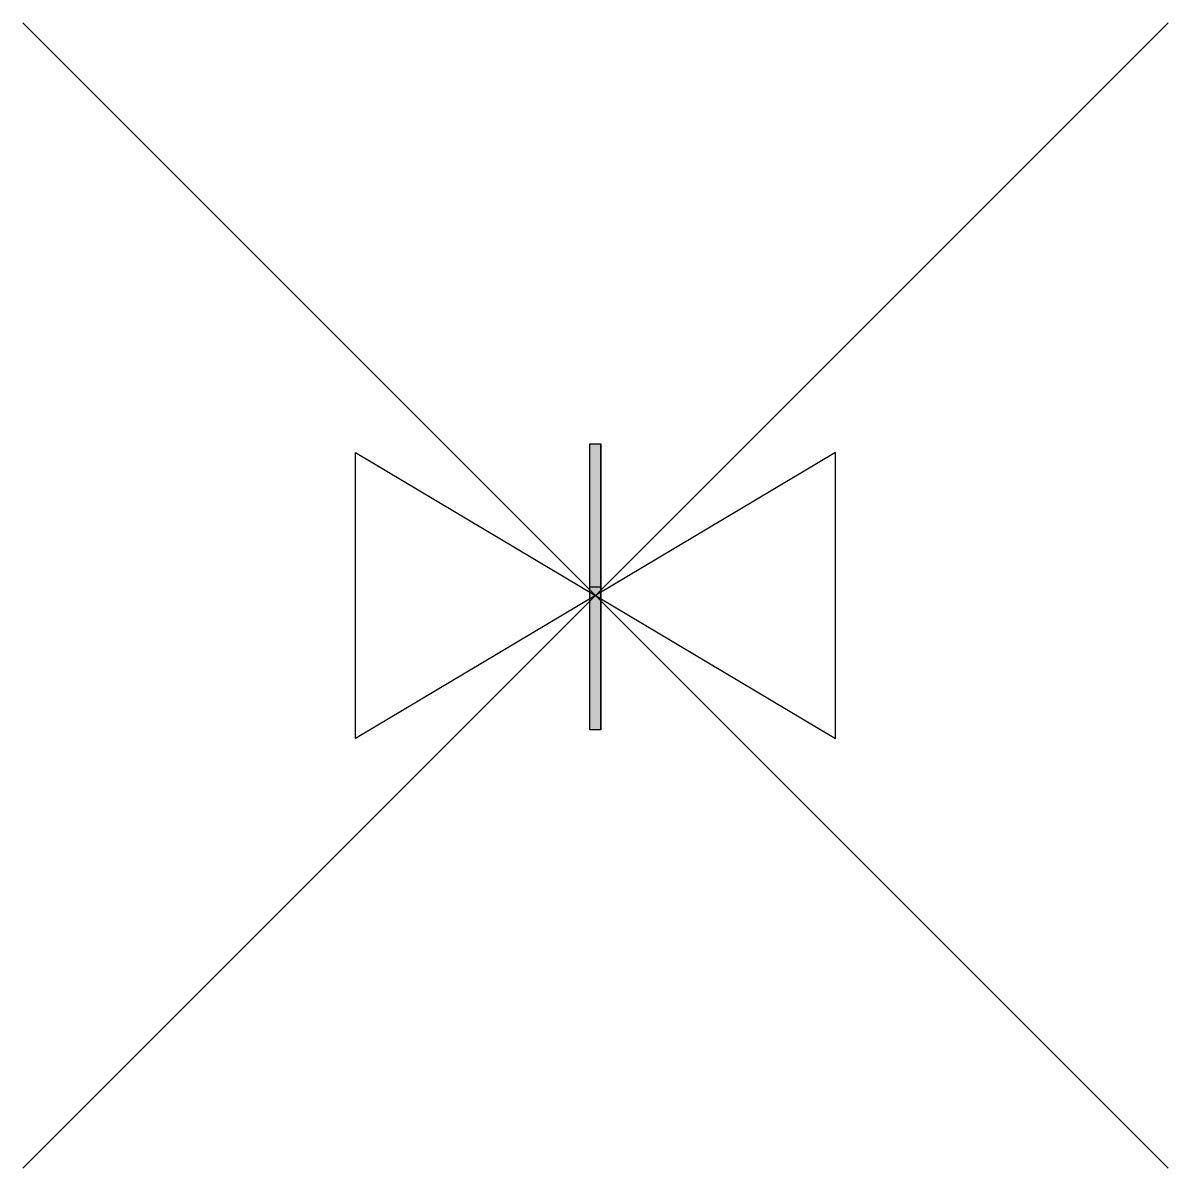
# Model space of a CAD drawing. Extents: x -5.5 to 5.5, y -5.5 to 5.5.
import ezdxf

# ---------------------------------------------------------------- set-up
doc = ezdxf.new("R2010")
doc.units = 0

msp = doc.modelspace()

# ---------------------------------------------------------------- hatches: boundary and pattern name
msp.add_hatch(color=256).paths.add_polyline_path([(0.052, -1.29), (-0.053, -1.29), (-0.053, 1.456), (0.052, 1.456)])

# ---------------------------------------------------------------- linework, layer by layer
for p, q in [((-0.053, -1.29), (-0.053, 1.456)), ((0.052, -1.29), (0.052, 1.456)), ((2.304, 1.373), (-2.304, -1.373)), ((-2.304, 1.373), (2.304, -1.373)), ((-2.304, -1.373), (-2.304, 1.373)), ((2.304, -1.373), (2.304, 1.373)), ((-0.053, 0.083), (0.052, 0.083))]:
    msp.add_line(p, q)
for points in [[(5.5, 5.5), (-5.5, -5.5)], [(-5.5, 5.5), (5.5, -5.5)]]:
    msp.add_lwpolyline(points)
at = {"flags": 128}
msp.add_lwpolyline([(0.052, -1.29), (-0.053, -1.29), (-0.053, 1.456), (0.052, 1.456)], close=True, dxfattribs=at)

doc.saveas('drawing.dxf')
